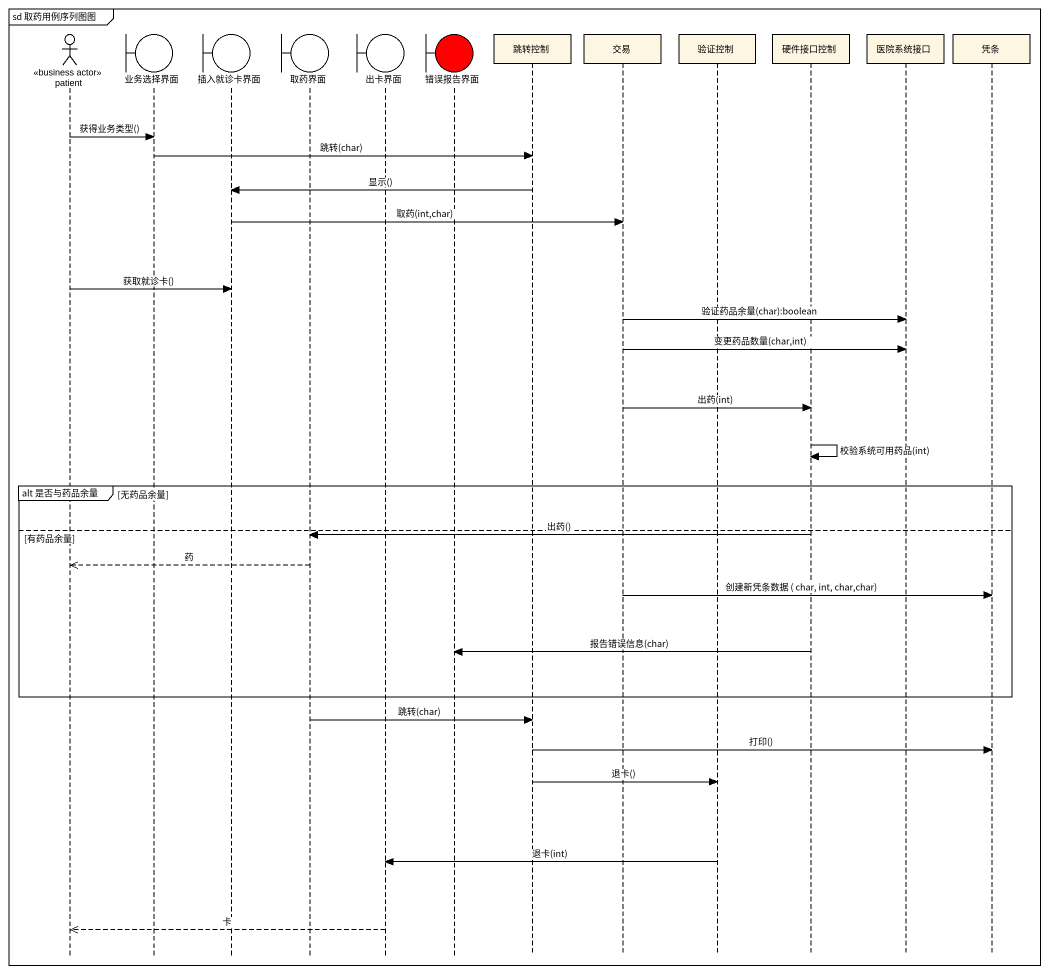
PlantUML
@startuml
mainframe sd 取药用例序列图图
hide footbox
actor patient <<business actor>>
boundary 业务选择界面
boundary 插入就诊卡界面
boundary 取药界面
boundary 出卡界面
boundary 错误报告界面 #FF0000
participant 跳转控制
participant 交易
participant 验证控制
participant 硬件接口控制
participant 医院系统接口
participant 凭条

patient -> 业务选择界面 : 获得业务类型()
业务选择界面 -> 跳转控制 : 跳转(char)
跳转控制 -> 插入就诊卡界面 : 显示()
插入就诊卡界面 -> 交易 : 取药(int,char)
patient -> 插入就诊卡界面 : 获取就诊卡()
交易 -> 医院系统接口 : 验证药品余量(char):boolean
交易 -> 医院系统接口 : 变更药品数量(char,int)
交易 -> 硬件接口控制 : 出药(int)
硬件接口控制 -> 硬件接口控制 : 校验系统可用药品(int)
group alt 是否与药品余量 [无药品余量]
else 有药品余量
  硬件接口控制 -> 取药界面 : 出药()
  取药界面 -->> patient : 药
  交易 -> 凭条 : 创建新凭条数据 ( char, int, char,char)
  硬件接口控制 -> 错误报告界面 : 报告错误信息(char)
end
取药界面 -> 跳转控制 : 跳转(char)
跳转控制 -> 凭条 : 打印()
跳转控制 -> 验证控制 : 退卡()
验证控制 -> 出卡界面 : 退卡(int)
出卡界面 -->> patient : 卡
@enduml
